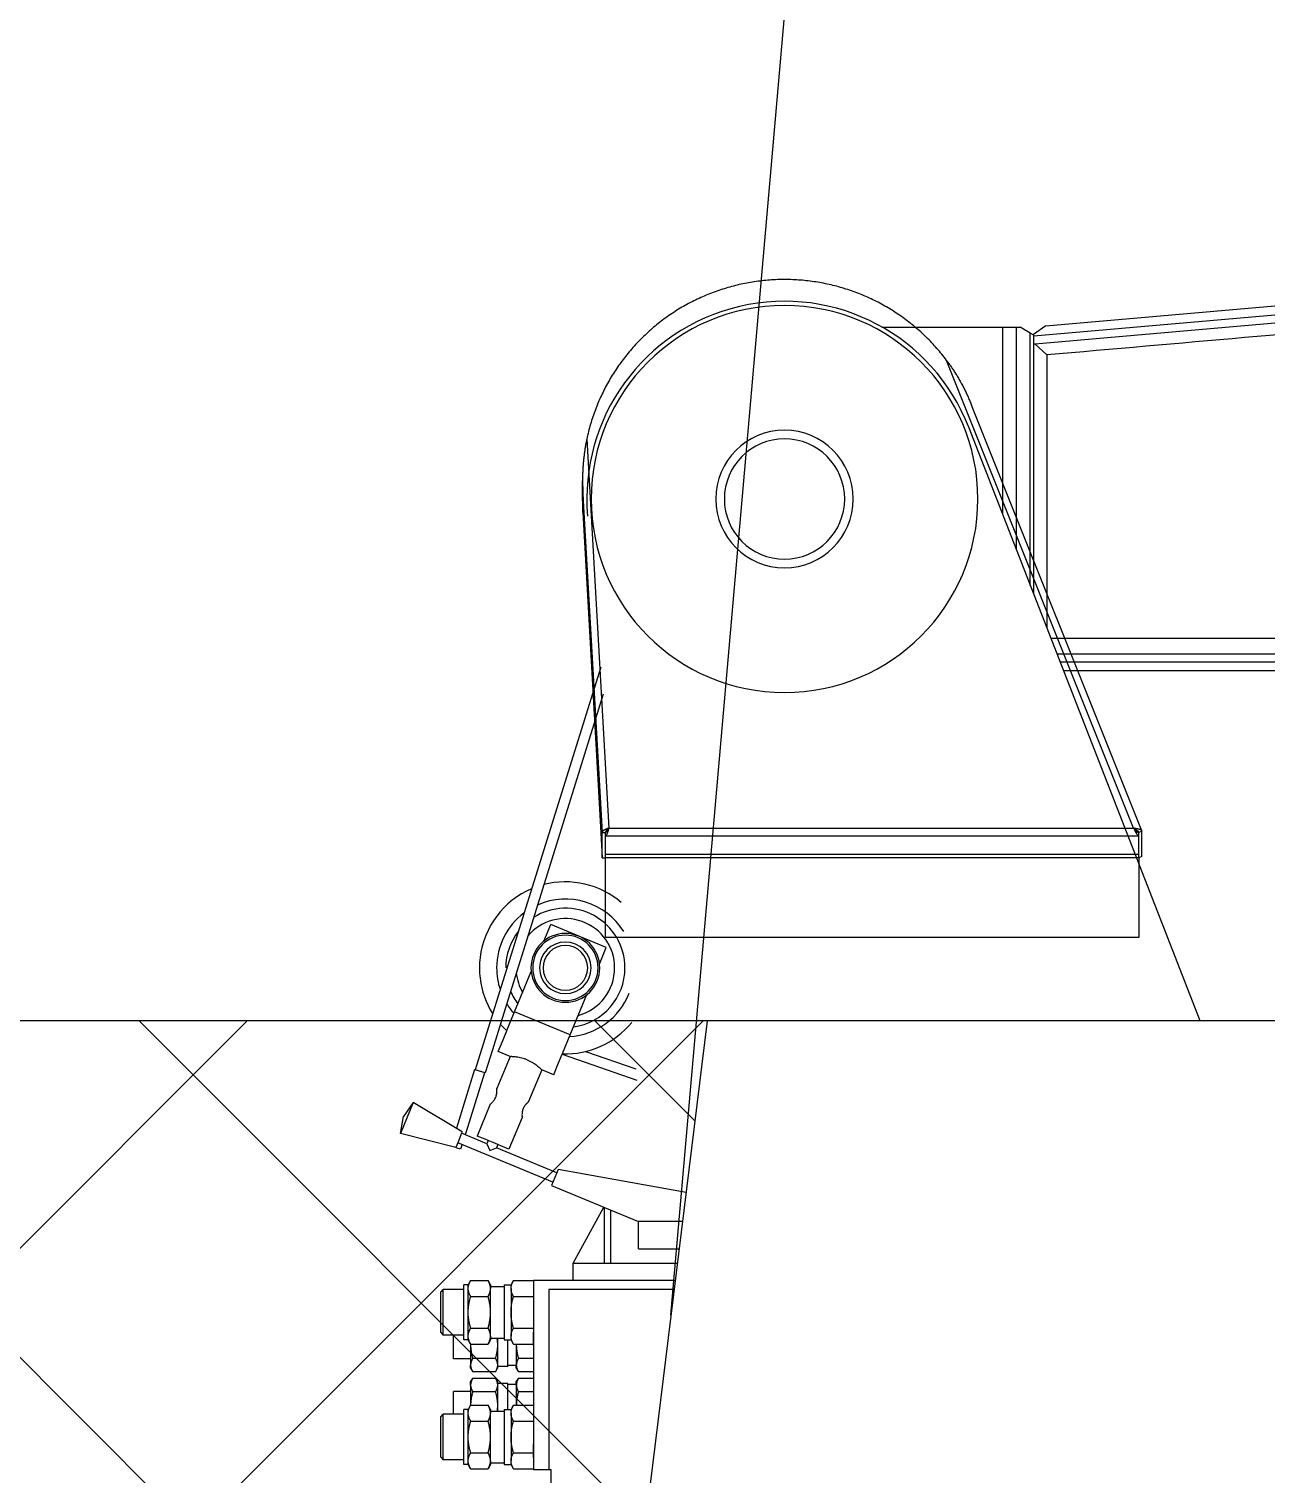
# Model space of a CAD drawing. Header units: inches. Extents: x -439515 to 171412, y -8673 to 415183.
# Drawn here: x 83970 to 84627, y 335543 to 336310 of the extents above; entities that cross this region are included whole.
import ezdxf

# ---------------------------------------------------------------- set-up
doc = ezdxf.new("R2010")
doc.units = ezdxf.units.IN
doc.header["$LTSCALE"] = 700
doc.header["$MEASUREMENT"] = 0
doc.linetypes.add('PHANTOM', pattern=[2.5, 1.25, -0.25, 0.25, -0.25, 0.25, -0.25])
for name, color, linetype in [('01', 7, 'Continuous'), ('02___PRT_ALL_AXES', 7, 'Continuous'), ('DEFAULT_3', 7, 'PHANTOM')]:
    doc.layers.add(name, color=color, linetype=linetype)

# ---------------------------------------------------------------- blocks, each defined once
blk = doc.blocks.new('DAVIT ELEVATION1234')
at = {"color": 4, "linetype": 'Continuous'}
for p, q in [((154309.76, 332820.15), (154992.56, 332879.89)), ((154993.03, 332874.52), (154302.72, 332814.13)), ((154993.43, 332869.92), (154303.41, 332809.55)), ((154214.37, 332819.49), (154284.66, 332819.49)), ((154284.66, 332710.33), (154284.66, 332819.49)), ((154284.66, 332819.49), (154292.66, 332819.49)), ((154292.66, 332819.49), (154294.66, 332819.49)), ((154292.66, 332689.8), (154292.66, 332819.49)), ((154300.66, 332816.02), (154294.66, 332819.49)), ((154309.76, 332820.15), (154302.51, 332815.08)), ((154300.66, 332669.28), (154300.66, 332816.02)), ((154302.66, 332814.87), (154300.66, 332816.02)), ((154302.66, 332664.15), (154302.66, 332814.87)), ((154303.41, 332809.55), (154302.66, 332809.49)), ((154303.41, 332809.55), (154310.28, 332803.26)), ((154310.28, 332803.26), (154310.25, 332644.68)), ((154399.4, 332415.99), (154264.81, 332761.26)), ((154316.17, 332629.49), (154989.35, 332629.49)), ((154317.97, 332624.87), (154989.35, 332624.87)), ((154050.75, 332621.73), (153977.8, 332387.5)), ((154050.75, 332621.73), (153977.8, 332387.5)), ((154989.35, 332619.49), (154320.07, 332619.49)), ((154052.13, 332605.97), (154011.39, 332475.19)), ((154052.13, 332605.97), (154011.39, 332475.19)), ((154011.39, 332475.19), (153995.1, 332422.89)), ((154011.39, 332475.19), (153995.1, 332422.89)), ((154017.7, 332462.37), (154021.68, 332471.98)), ((154054.01, 332458.59), (154021.68, 332471.98)), ((154050.03, 332448.99), (154054.01, 332458.59)), ((154000.63, 332421.17), (154010.35, 332444.63)), ((154032.96, 332407.77), (154042.68, 332431.24)), ((153995.1, 332422.89), (153987.7, 332399.12)), ((153995.1, 332422.89), (153987.7, 332399.12)), ((153996.12, 332410.29), (154000.63, 332421.17)), ((154032.96, 332407.77), (154000.63, 332421.17)), ((153992.97, 332402.69), (153996.1, 332410.24)), ((153996.1, 332410.24), (153996.12, 332410.29)), ((154028.47, 332396.92), (154032.96, 332407.77)), ((153987.7, 332399.12), (153983.52, 332385.71)), ((153987.7, 332399.12), (153983.52, 332385.71)), ((153991.06, 332398.07), (153992.97, 332402.69)), ((153997.99, 332395.2), (153991.06, 332398.07)), ((154041.8, 332398.26), (154071.15, 332388)), ((154041.8, 332398.26), (154071.15, 332388)), ((154023.4, 332384.68), (154025.31, 332389.3)), ((154025.31, 332389.3), (154028.34, 332396.61)), ((154028.34, 332396.61), (154028.46, 332396.89)), ((154028.34, 332396.61), (154071.72, 332381.44)), ((154028.34, 332396.61), (154071.72, 332381.44)), ((154028.46, 332396.89), (154028.47, 332396.92)), ((153977.38, 332387.63), (153966.76, 332353.56)), ((153977.38, 332387.63), (153966.76, 332353.56)), ((153983.1, 332385.84), (153972.21, 332350.88)), ((153983.1, 332385.84), (153972.21, 332350.88)), ((153983.52, 332385.71), (153977.8, 332387.5)), ((154023.4, 332384.68), (154016.46, 332387.55)), ((153972.21, 332350.88), (153971.92, 332349.93)), ((153972.21, 332350.88), (153971.92, 332349.93)), ((153967.26, 332342), (153966.39, 332342.27)), ((153969.25, 332341.37), (153967.26, 332342)), ((153970.14, 332344.23), (153969.25, 332341.37)), ((153970.14, 332344.23), (153969.25, 332341.37)), ((154034.66, 332274.99), (154052.61, 332307.63)), ((154072.66, 332299.49), (154098.36, 332299.49)), ((154072.66, 332283.49), (154072.66, 332299.49)), ((154072.66, 332283.49), (154096.39, 332283.49)), ((154034.66, 332264.99), (154034.66, 332274.99)), ((154034.66, 332274.99), (154095.35, 332274.99)), ((154094.12, 332264.99), (154011.66, 332264.99)), ((154011.66, 332264.99), (154011.66, 332162.07)), ((154040.66, 332265.19), (154040.87, 332265.19)), ((154040.66, 332264.99), (154040.66, 332265.19)), ((154040.87, 332264.99), (154040.87, 332265.19)), ((154040.87, 332265.19), (154041.3, 332265.19)), ((154041.3, 332264.99), (154041.3, 332265.19)), ((154041.3, 332265.19), (154042.15, 332265.19)), ((154042.15, 332264.99), (154042.15, 332265.19)), ((154042.15, 332265.19), (154043, 332265.19)), ((154043, 332264.99), (154043, 332265.19)), ((154043, 332265.19), (154046.19, 332265.19)), ((154046.19, 332265.19), (154047.26, 332265.19)), ((154046.19, 332264.99), (154046.19, 332265.19)), ((154047.26, 332264.99), (154047.26, 332265.19)), ((154047.26, 332265.19), (154048.11, 332265.19)), ((154048.11, 332265.19), (154049.17, 332265.19)), ((154048.11, 332264.99), (154048.11, 332265.19)), ((154049.17, 332264.99), (154049.17, 332265.19)), ((154049.17, 332265.19), (154050.02, 332265.19)), ((154050.02, 332264.99), (154050.02, 332265.19)), ((154050.02, 332265.19), (154050.45, 332265.19)), ((154050.45, 332264.99), (154050.45, 332265.19)), ((154050.45, 332265.19), (154050.66, 332265.19)), ((154050.66, 332264.99), (154050.66, 332265.19)), ((153957.66, 332258.21), (153959.16, 332259.71)), ((153957.66, 332258.21), (153959.16, 332259.71)), ((153957.66, 332254.49), (153957.66, 332258.21)), ((153957.66, 332238.49), (153957.66, 332254.49)), ((153959.16, 332233.27), (153959.16, 332259.71)), ((153971.16, 332260.35), (153971.16, 332262.49)), ((153973.66, 332262.49), (153971.16, 332262.49)), ((153971.16, 332259.71), (153971.16, 332260.35)), ((153971.16, 332246.49), (153971.16, 332259.71)), ((153973.66, 332260.35), (153973.66, 332262.49)), ((153973.66, 332246.49), (153973.66, 332260.35)), ((154020.65, 332259.74), (154020.65, 332154.99)), ((154093.47, 332259.74), (154020.65, 332259.74)), ((153971.16, 332233.27), (153971.16, 332246.49)), ((153973.66, 332232.63), (153973.66, 332246.49)), ((153957.66, 332234.77), (153957.66, 332238.49)), ((153957.66, 332234.77), (153959.16, 332233.27)), ((153957.66, 332234.77), (153959.16, 332233.27)), ((153971.16, 332230.49), (153971.16, 332233.27)), ((153973.66, 332230.49), (153971.16, 332230.49)), ((153973.66, 332230.49), (153973.66, 332232.63)), ((154011.56, 332229.99), (154011.56, 332234.99)), ((154011.66, 332234.99), (154011.56, 332234.99)), ((154011.66, 332229.99), (154011.56, 332229.99)), ((154011.56, 332228.95), (154011.56, 332229.99)), ((154011.66, 332228.95), (154011.56, 332228.95)), ((154011.56, 332228.11), (154011.56, 332228.95)), ((154011.66, 332228.11), (154011.56, 332228.11)), ((154011.56, 332227.49), (154011.56, 332228.11)), ((154011.66, 332227.49), (154011.56, 332227.49)), ((154011.56, 332227.28), (154011.56, 332227.49)), ((154011.66, 332227.28), (154011.56, 332227.28)), ((153957.66, 332185.71), (153959.16, 332187.21)), ((153957.66, 332185.71), (153959.16, 332187.21)), ((153959.16, 332160.77), (153959.16, 332187.21)), ((153973.66, 332189.99), (153971.16, 332189.99)), ((153971.16, 332187.85), (153971.16, 332189.99)), ((153971.16, 332187.21), (153971.16, 332187.85)), ((153971.16, 332173.99), (153971.16, 332187.21)), ((153973.66, 332187.85), (153973.66, 332189.99)), ((153973.66, 332173.99), (153973.66, 332187.85)), ((153957.66, 332183.49), (153957.66, 332185.71)), ((153957.66, 332164.49), (153957.66, 332183.49)), ((153971.16, 332160.77), (153971.16, 332173.99)), ((153973.66, 332160.13), (153973.66, 332173.99)), ((153957.66, 332162.27), (153957.66, 332164.49)), ((153957.66, 332162.27), (153959.16, 332160.77)), ((153957.66, 332162.27), (153959.16, 332160.77)), ((154011.56, 332162.07), (154011.56, 332169.99)), ((154011.66, 332169.99), (154011.56, 332169.99)), ((154011.66, 332162.07), (154011.56, 332162.07)), ((154011.66, 332162.07), (154011.66, 332154.99)), ((153971.16, 332157.99), (153971.16, 332160.77)), ((153973.66, 332157.99), (153971.16, 332157.99)), ((153973.66, 332157.99), (153973.66, 332160.13)), ((154021.66, 332154.99), (154021.66, 332112.99))]:
    blk.add_line(p, q, dxfattribs=at)
for centre, radius, start, end in [((154157.66, 332719.49), 112.5, 0, 180), ((154157.66, 332719.49), 40, 0, 180), ((154157.66, 332719.49), 35, 0, 180), ((154157.66, 332719.49), 112.5, 180, 0), ((154157.66, 332719.49), 40, 180, 0), ((154157.66, 332719.49), 35, 180, 0), ((154030.19, 332446.81), 34.67, 0, 122.29303), ((154030.19, 332446.81), 28.67, 0, 139.77159), ((154030.19, 332446.81), 34.67, 141.94235, 180), ((154030.19, 332446.81), 20, 90, 270), ((154030.19, 332446.81), 19, 90, 270), ((154030.19, 332446.81), 20, 270, 90), ((154030.19, 332446.81), 19, 270, 90), ((154030.19, 332446.81), 15, 90, 270), ((154030.19, 332446.81), 13, 90, 270), ((154030.19, 332446.81), 15, 270, 90), ((154030.19, 332446.81), 13, 270, 90), ((154030.19, 332446.81), 28.67, 185.66636, 209.84724), ((154030.19, 332446.81), 34.67, 277.84898, 0), ((154030.19, 332446.81), 28.67, 285.22967, 0), ((154030.19, 332446.81), 34.67, 203.13033, 217.15346)]:
    blk.add_arc(centre, radius, start, end, dxfattribs=at)
for points, start_tangent, end_tangent in [([(154991.81, 332862.98), (154773.55, 332843.86), (154540.38, 332823.43), (154310.28, 332803.26)], (-0.996186, -0.087256), (-0.996179, -0.087333)), ([(154312.62, 332638.59), (154541.94, 332638.63), (154777.04, 332638.66), (154997.06, 332638.68)], (1, 0.000175), (1, 0.000099)), ([(153973.66, 332260.35), (153973.67, 332260.63), (153973.68, 332260.91), (153973.71, 332261.2), (153973.75, 332261.48), (153973.8, 332261.76), (153973.87, 332262.05), (153973.94, 332262.33), (153974.02, 332262.61), (153974.12, 332262.9), (153974.22, 332263.19), (153974.34, 332263.47), (153974.47, 332263.77), (153974.61, 332264.06), (153974.76, 332264.36), (153974.92, 332264.66), (153975.09, 332264.96)], (0, 1), (0.5, 0.866025)), ([(153975.09, 332255.73), (153974.91, 332256.05), (153974.74, 332256.37), (153974.58, 332256.69), (153974.43, 332257), (153974.3, 332257.31), (153974.18, 332257.62), (153974.07, 332257.92), (153973.98, 332258.23), (153973.89, 332258.53), (153973.82, 332258.83), (153973.76, 332259.14), (153973.72, 332259.44), (153973.69, 332259.74), (153973.67, 332260.04), (153973.66, 332260.35)], (-0.5, 0.866025), (0, 1)), ([(153973.66, 332246.49), (153973.67, 332247.06), (153973.68, 332247.62), (153973.71, 332248.19), (153973.75, 332248.76), (153973.8, 332249.32), (153973.87, 332249.89), (153973.94, 332250.46), (153974.02, 332251.03), (153974.12, 332251.6), (153974.22, 332252.17), (153974.34, 332252.75), (153974.47, 332253.33), (153974.61, 332253.92), (153974.76, 332254.51), (153974.92, 332255.11), (153975.09, 332255.73)], (0, 1), (0.27735, 0.960769)), ([(153975.09, 332237.25), (153974.91, 332237.9), (153974.74, 332238.55), (153974.58, 332239.18), (153974.43, 332239.8), (153974.3, 332240.42), (153974.18, 332241.04), (153974.07, 332241.65), (153973.98, 332242.25), (153973.89, 332242.86), (153973.82, 332243.47), (153973.76, 332244.07), (153973.72, 332244.67), (153973.69, 332245.28), (153973.67, 332245.88), (153973.66, 332246.49)], (-0.27735, 0.960769), (0, 1)), ([(153973.66, 332232.63), (153973.67, 332232.92), (153973.68, 332233.2), (153973.71, 332233.48), (153973.75, 332233.77), (153973.8, 332234.05), (153973.87, 332234.33), (153973.94, 332234.62), (153974.02, 332234.9), (153974.12, 332235.19), (153974.22, 332235.47), (153974.34, 332235.76), (153974.47, 332236.05), (153974.61, 332236.35), (153974.76, 332236.64), (153974.92, 332236.94), (153975.09, 332237.25)], (0, 1), (0.5, 0.866025)), ([(153975.09, 332228.01), (153974.91, 332228.34), (153974.74, 332228.66), (153974.58, 332228.98), (153974.43, 332229.29), (153974.3, 332229.6), (153974.18, 332229.91), (153974.07, 332230.21), (153973.98, 332230.52), (153973.89, 332230.82), (153973.82, 332231.12), (153973.76, 332231.42), (153973.72, 332231.73), (153973.69, 332232.03), (153973.67, 332232.33), (153973.66, 332232.63)], (-0.5, 0.866025), (0, 1)), ([(153973.66, 332187.85), (153973.67, 332188.13), (153973.68, 332188.41), (153973.71, 332188.7), (153973.75, 332188.98), (153973.8, 332189.26), (153973.87, 332189.55), (153973.94, 332189.83), (153974.02, 332190.11), (153974.12, 332190.4), (153974.22, 332190.69), (153974.34, 332190.97), (153974.47, 332191.27), (153974.61, 332191.56), (153974.76, 332191.86), (153974.92, 332192.16), (153975.09, 332192.46)], (0, 1), (0.5, 0.866025)), ([(153975.09, 332183.23), (153974.91, 332183.55), (153974.74, 332183.87), (153974.58, 332184.19), (153974.43, 332184.5), (153974.3, 332184.81), (153974.18, 332185.12), (153974.07, 332185.42), (153973.98, 332185.73), (153973.89, 332186.03), (153973.82, 332186.33), (153973.76, 332186.64), (153973.72, 332186.94), (153973.69, 332187.24), (153973.67, 332187.54), (153973.66, 332187.85)], (-0.5, 0.866025), (0, 1)), ([(153973.66, 332173.99), (153973.67, 332174.56), (153973.68, 332175.12), (153973.71, 332175.69), (153973.75, 332176.26), (153973.8, 332176.82), (153973.87, 332177.39), (153973.94, 332177.96), (153974.02, 332178.53), (153974.12, 332179.1), (153974.22, 332179.67), (153974.34, 332180.25), (153974.47, 332180.83), (153974.61, 332181.42), (153974.76, 332182.01), (153974.92, 332182.61), (153975.09, 332183.23)], (0, 1), (0.27735, 0.960769)), ([(153975.09, 332164.75), (153974.91, 332165.4), (153974.74, 332166.05), (153974.58, 332166.68), (153974.43, 332167.3), (153974.3, 332167.92), (153974.18, 332168.54), (153974.07, 332169.15), (153973.98, 332169.75), (153973.89, 332170.36), (153973.82, 332170.97), (153973.76, 332171.57), (153973.72, 332172.17), (153973.69, 332172.78), (153973.67, 332173.38), (153973.66, 332173.99)], (-0.27735, 0.960769), (0, 1)), ([(153973.66, 332160.13), (153973.67, 332160.42), (153973.68, 332160.7), (153973.71, 332160.98), (153973.75, 332161.27), (153973.8, 332161.55), (153973.87, 332161.83), (153973.94, 332162.12), (153974.02, 332162.4), (153974.12, 332162.69), (153974.22, 332162.97), (153974.34, 332163.26), (153974.47, 332163.55), (153974.61, 332163.85), (153974.76, 332164.14), (153974.92, 332164.44), (153975.09, 332164.75)], (0, 1), (0.5, 0.866025)), ([(153975.09, 332155.51), (153974.91, 332155.84), (153974.74, 332156.16), (153974.58, 332156.48), (153974.43, 332156.79), (153974.3, 332157.1), (153974.18, 332157.41), (153974.07, 332157.71), (153973.98, 332158.02), (153973.89, 332158.32), (153973.82, 332158.62), (153973.76, 332158.92), (153973.72, 332159.23), (153973.69, 332159.53), (153973.67, 332159.83), (153973.66, 332160.13)], (-0.5, 0.866025), (0, 1))]:
    blk.add_spline(points, degree=3, dxfattribs=dict(at, start_tangent=start_tangent, end_tangent=end_tangent))
at = {"layer": '01', "color": 4, "linetype": 'ByBlock'}
blk.add_line((154011.66, 332154.99), (154021.66, 332154.99), dxfattribs=at)
at = {"layer": '02___PRT_ALL_AXES', "color": 4, "linetype": 'Continuous'}
for p, q in [((153997.99, 332395.2), (153990.34, 332376.72)), ((154016.47, 332387.55), (154008.81, 332369.07)), ((153990.34, 332376.62), (153990.35, 332376.49)), ((153941.67, 332368.49), (153934.19, 332350.44)), ((153941.67, 332368.49), (153935.97, 332360.28)), ((153970.22, 332351.5), (153941.67, 332368.49)), ((153970.22, 332351.5), (153941.67, 332368.49)), ((153986.51, 332367.49), (153978.86, 332349.01)), ((154008.64, 332368.91), (154008.73, 332369)), ((153934.19, 332350.44), (153935.97, 332360.28)), ((154004.99, 332359.83), (153997.33, 332341.35)), ((153966.39, 332342.27), (153934.19, 332350.44)), ((153966.39, 332342.27), (153934.19, 332350.44)), ((153969.83, 332350.58), (153967.55, 332345.07)), ((153970.22, 332351.5), (153969.83, 332350.58)), ((153984.56, 332344.48), (153969.83, 332350.58)), ((153984.56, 332344.48), (153969.83, 332350.58)), ((153983.48, 332347.09), (153978.86, 332349.01)), ((153985.32, 332346.33), (153983.48, 332347.09)), ((153967.54, 332345.04), (153966.39, 332342.27)), ((153967.55, 332345.07), (153967.54, 332345.04)), ((154022.97, 332322.08), (153967.54, 332345.04)), ((154022.97, 332322.08), (153967.54, 332345.04)), ((153985.32, 332346.33), (153984.56, 332344.48)), ((153984.56, 332344.48), (153986.18, 332340.56)), ((153988.09, 332345.18), (153985.32, 332346.33)), ((153986.18, 332340.56), (153990.1, 332342.19)), ((153990.87, 332344.03), (153988.09, 332345.18)), ((153990.87, 332344.03), (153990.1, 332342.19)), ((154025.27, 332327.62), (153990.1, 332342.19)), ((154025.27, 332327.62), (153990.1, 332342.19)), ((153992.71, 332343.27), (153990.87, 332344.03)), ((153997.33, 332341.35), (153992.71, 332343.27)), ((154026.03, 332329.47), (154022.2, 332320.23)), ((154100.4, 332316.12), (154026.03, 332329.47)), ((154022.2, 332320.23), (154052.61, 332307.63)), ((154052.61, 332307.63), (154052.86, 332307.53)), ((154052.86, 332274.99), (154052.86, 332307.53)), ((154052.86, 332307.53), (154072.66, 332299.33)), ((154056.66, 332274.99), (154056.66, 332305.96)), ((153975.09, 332264.96), (153973.66, 332262.49)), ((153975.09, 332264.96), (153985.23, 332264.96)), ((153986.66, 332262.49), (153985.23, 332264.96)), ((153999.99, 332264.96), (153998.56, 332262.49)), ((153999.99, 332264.96), (154011.66, 332264.96)), ((153971.16, 332259.71), (153959.16, 332259.71)), ((153971.16, 332259.71), (153959.16, 332259.71)), ((153975.09, 332255.73), (153985.23, 332255.73)), ((153986.66, 332262.49), (153986.66, 332261.49)), ((153986.66, 332261.49), (153986.66, 332260.35)), ((153986.66, 332261.49), (153986.66, 332261.49)), ((153986.66, 332261.49), (153994.56, 332261.49)), ((153986.66, 332261.49), (153994.56, 332261.49)), ((153986.66, 332246.49), (153986.66, 332260.35)), ((153994.56, 332262.49), (153998.56, 332262.49)), ((153994.56, 332262.49), (153994.56, 332261.49)), ((153994.56, 332261.49), (153994.56, 332246.49)), ((153998.56, 332260.35), (153998.56, 332262.49)), ((153998.56, 332260.35), (153998.56, 332246.49)), ((153999.99, 332255.73), (154011.66, 332255.73)), ((153986.66, 332232.63), (153986.66, 332246.49)), ((153994.56, 332246.49), (153994.56, 332231.49)), ((153998.56, 332246.49), (153998.56, 332232.63)), ((153971.16, 332233.27), (153959.16, 332233.27)), ((153971.16, 332233.27), (153959.16, 332233.27)), ((153965.06, 332227.49), (153965.06, 332233.27)), ((153975.09, 332228.01), (153973.66, 332230.49)), ((153975.09, 332237.25), (153985.23, 332237.25)), ((153986.66, 332230.49), (153985.23, 332228.01)), ((153986.66, 332232.63), (153986.66, 332231.49)), ((153986.66, 332231.49), (153986.66, 332230.49)), ((153986.66, 332231.49), (153986.66, 332231.49)), ((153986.66, 332231.49), (153994.56, 332231.49)), ((153986.66, 332231.49), (153994.56, 332231.49)), ((153990.66, 332231.49), (153990.66, 332227.49)), ((153994.56, 332231.49), (153994.56, 332230.49)), ((153994.56, 332230.49), (153998.56, 332230.49)), ((153996.66, 332227.49), (153996.66, 332230.49)), ((153998.56, 332230.49), (153998.56, 332232.63)), ((153999.99, 332228.01), (153998.56, 332230.49)), ((153999.99, 332237.25), (154011.66, 332237.25)), ((153965.06, 332221.49), (153965.06, 332227.49)), ((153965.06, 332219.49), (153965.06, 332221.49)), ((153975.06, 332228.06), (153975.06, 332227.49)), ((153975.06, 332227.49), (153975.06, 332219.49)), ((153975.09, 332228.01), (153985.23, 332228.01)), ((153990.66, 332227.49), (153990.66, 332215.8)), ((153996.66, 332215.49), (153996.66, 332227.49)), ((153999.99, 332228.01), (154011.56, 332228.01)), ((154001.66, 332228.01), (154001.66, 332227.49)), ((154001.66, 332227.49), (154001.66, 332215.8)), ((153975.06, 332219.49), (153965.06, 332219.49)), ((153975.06, 332219.49), (153975.06, 332215.8)), ((153975.06, 332213.99), (153975.06, 332215.8)), ((153975.06, 332213.99), (153976.27, 332211.9)), ((153989.45, 332219.69), (153976.27, 332219.69)), ((153989.45, 332211.9), (153990.66, 332213.99)), ((153990.66, 332215.8), (153990.66, 332214.99)), ((153990.66, 332214.99), (153990.66, 332213.99)), ((153990.66, 332214.99), (153990.66, 332214.99)), ((153996.66, 332214.99), (153990.66, 332214.99)), ((154001.66, 332215.49), (153996.66, 332215.49)), ((154001.66, 332215.49), (153996.66, 332215.49)), ((153996.66, 332214.99), (153996.66, 332215.49)), ((154001.66, 332215.49), (154001.66, 332215.8)), ((154001.66, 332213.99), (154001.66, 332215.49)), ((154001.66, 332213.99), (154002.87, 332211.9)), ((154011.66, 332219.69), (154002.87, 332219.69)), ((153975.06, 332205.99), (153976.27, 332208.08)), ((153975.06, 332204.18), (153975.06, 332205.99)), ((153975.06, 332204.18), (153975.06, 332200.49)), ((153989.45, 332211.9), (153976.27, 332211.9)), ((153989.45, 332208.08), (153976.27, 332208.08)), ((153989.45, 332208.08), (153990.66, 332205.99)), ((153990.66, 332205.99), (153990.66, 332204.99)), ((153996.66, 332204.99), (153990.66, 332204.99)), ((153990.66, 332204.99), (153990.66, 332204.18)), ((153990.66, 332204.99), (153990.66, 332204.99)), ((153990.66, 332204.18), (153990.66, 332192.49)), ((153996.66, 332204.49), (153996.66, 332204.99)), ((153996.66, 332192.49), (153996.66, 332204.49)), ((154001.66, 332204.49), (153996.66, 332204.49)), ((154001.66, 332204.49), (153996.66, 332204.49)), ((154001.66, 332205.99), (154002.87, 332208.08)), ((154001.66, 332204.49), (154001.66, 332205.99)), ((154001.66, 332204.18), (154001.66, 332204.49)), ((154001.66, 332204.18), (154001.66, 332192.49)), ((154011.66, 332211.9), (154002.87, 332211.9)), ((154011.66, 332208.08), (154002.87, 332208.08)), ((153965.06, 332198.49), (153965.06, 332200.49)), ((153975.06, 332200.49), (153965.06, 332200.49)), ((153965.06, 332192.49), (153965.06, 332198.49)), ((153975.06, 332200.49), (153975.06, 332192.49)), ((153989.45, 332200.28), (153976.27, 332200.28)), ((154011.66, 332200.28), (154002.87, 332200.28)), ((153971.16, 332187.21), (153959.16, 332187.21)), ((153971.16, 332187.21), (153959.16, 332187.21)), ((153965.06, 332187.21), (153965.06, 332192.49)), ((153975.09, 332192.46), (153973.66, 332189.99)), ((153975.06, 332192.49), (153975.06, 332192.41)), ((153975.09, 332192.46), (153985.23, 332192.46)), ((153986.66, 332189.99), (153985.23, 332192.46)), ((153986.66, 332189.99), (153986.66, 332188.99)), ((153986.66, 332188.99), (153986.66, 332187.85)), ((153986.66, 332188.99), (153986.66, 332188.99)), ((153986.66, 332188.99), (153994.56, 332188.99)), ((153986.66, 332188.99), (153994.56, 332188.99)), ((153986.66, 332173.99), (153986.66, 332187.85)), ((153990.66, 332192.49), (153990.66, 332188.99)), ((153994.56, 332189.99), (153998.56, 332189.99)), ((153994.56, 332189.99), (153994.56, 332188.99)), ((153994.56, 332188.99), (153994.56, 332173.99)), ((153996.66, 332189.99), (153996.66, 332192.49)), ((153999.99, 332192.46), (153998.56, 332189.99)), ((153998.56, 332187.85), (153998.56, 332189.99)), ((153998.56, 332187.85), (153998.56, 332173.99)), ((153999.99, 332192.46), (154011.66, 332192.46)), ((154001.66, 332192.49), (154001.66, 332192.46)), ((154001.66, 332192.49), (154001.66, 332192.46)), ((153975.09, 332183.23), (153985.23, 332183.23)), ((153999.99, 332183.23), (154011.66, 332183.23)), ((153986.66, 332160.13), (153986.66, 332173.99)), ((153994.56, 332173.99), (153994.56, 332158.99)), ((153998.56, 332173.99), (153998.56, 332160.13)), ((153975.09, 332164.75), (153985.23, 332164.75)), ((153999.99, 332164.75), (154011.56, 332164.75)), ((153971.16, 332160.77), (153959.16, 332160.77)), ((153971.16, 332160.77), (153959.16, 332160.77)), ((153975.09, 332155.51), (153973.66, 332157.99)), ((153975.09, 332155.51), (153985.23, 332155.51)), ((153986.66, 332157.99), (153985.23, 332155.51)), ((153986.66, 332160.13), (153986.66, 332158.99)), ((153986.66, 332158.99), (153994.56, 332158.99)), ((153986.66, 332158.99), (153986.66, 332157.99)), ((153986.66, 332158.99), (153986.66, 332158.99)), ((153986.66, 332158.99), (153994.56, 332158.99)), ((153994.56, 332158.99), (153994.56, 332157.99)), ((153994.56, 332157.99), (153998.56, 332157.99)), ((153998.56, 332157.99), (153998.56, 332160.13)), ((153999.99, 332155.51), (153998.56, 332157.99)), ((153999.99, 332155.51), (154011.66, 332155.51))]:
    blk.add_line(p, q, dxfattribs=at)
for centre, radius, start, end in [((154157.66, 332719.49), 115, 21.29658, 184.98638), ((154030.19, 332446.81), 50, 113.09286, 173.00627), ((154030.19, 332446.81), 50, 49.39547, 104.59361), ((154030.19, 332446.81), 40, 31.79686, 114.03544), ((154030.19, 332446.81), 40, 126.8606, 180), ((154030.19, 332446.81), 50, 173.00627, 180), ((154030.19, 332446.81), 50, 180, 186.99373), ((154030.19, 332446.81), 50, 186.99373, 212.28342), ((154030.19, 332446.81), 40, 180, 198.58801), ((154030.19, 332446.81), 40, 273.48809, 338.30715), ((154030.19, 332446.81), 40, 211.39249, 221.51191), ((154030.19, 332446.81), 50, 220.81452, 226.98908), ((154030.19, 332446.81), 50, 268.01092, 320.53367), ((153981.53, 332374.95), 8.8, 337.52992, 343.98728), ((153981.19, 332375.05), 9.15, 343.97064, 346.804), ((153980.8, 332375.15), 9.56, 346.8076, 349.83265), ((153979.81, 332375.32), 10.56, 349.85721, 352.93612), ((153978.74, 332375.46), 11.64, 352.91042, 354.46468), ((153978.87, 332375.45), 11.5, 354.44457, 358.34876), ((153954.25, 332374.42), 36.16, 2.97395, 3.29111), ((153978.71, 332375.69), 11.67, 0.45336, 1.48653), ((153977.42, 332375.49), 12.96, 358.32703, 358.70233), ((153981.53, 332374.96), 8.8, 331.02203, 337.47016), ((154013.79, 332361.6), 8.8, 157.53019, 163.98715), ((154013.79, 332361.59), 8.8, 151.02209, 157.46997), ((154014.08, 332361.43), 9.13, 148.5213, 151.04073), ((154014.42, 332361.22), 9.53, 145.17517, 148.51323), ((154015.16, 332360.71), 10.43, 142.55512, 145.16356), ((154016.04, 332360.04), 11.53, 140.53736, 142.56566), ((154015.99, 332360.08), 11.47, 137.9497, 140.56586), ((154016.21, 332359.88), 11.77, 136.67373, 137.94101), ((154017.83, 332358.55), 13.86, 134.01164, 134.51128), ((154032.41, 332342.25), 35.73, 131.71978, 132.03433), ((153998.48, 332227.49), 23.42, 178.6217, 179.99924), ((154025.08, 332227.49), 23.42, 178.71523, 179.99938), ((153998.43, 332192.49), 23.38, 180.00001, 180.18075)]:
    blk.add_arc(centre, radius, start, end, dxfattribs=at)
for points, start_tangent, end_tangent in [([(154008.03, 332393.3), (154006.42, 332393.9), (154004.81, 332394.37), (154003.27, 332394.71), (154001.85, 332394.93), (154000.58, 332395.07), (153999.48, 332395.15), (153998.66, 332395.19), (153998.16, 332395.2)], (-0.92388, 0.382683), (0.01449, 0.999895)), ([(154008.03, 332393.3), (154009.59, 332392.59), (154011.05, 332391.78), (154012.38, 332390.93), (154013.54, 332390.09), (154014.54, 332389.3), (154015.37, 332388.58), (154015.98, 332388.02), (154016.34, 332387.67)], (0.92388, -0.382683), (0.696755, 0.717309)), ([(153990.37, 332375.99), (153990.36, 332376.3), (153990.34, 332376.62), (153990.36, 332376.29)], (-0.026778, 0.999641), (0.051297, -0.998683)), ([(153990.37, 332375.2), (153990.38, 332375.78)], (0.02271, 0.999742), (-0.009234, 0.999957)), ([(153989.23, 332370.7), (153988.73, 332369.89), (153988.19, 332369.19), (153987.67, 332368.6), (153987.21, 332368.13), (153986.83, 332367.77), (153986.59, 332367.55)], (-0.484091, -0.875017), (-0.657292, 0.753636)), ([(154005.34, 332364.03), (154005.12, 332363.09), (154005, 332362.22), (154004.95, 332361.44), (154004.95, 332360.78), (154004.96, 332360.27), (154004.98, 332359.94)], (-0.276278, -0.961078), (-0.997684, -0.068019)), ([(154007.65, 332367.96), (154008.11, 332368.43), (154008.49, 332368.78), (154008.73, 332369), (154008.49, 332368.78), (154008.11, 332368.43)], (0.686067, 0.727539), (-0.71348, -0.700676)), ([(154008.49, 332368.78), (154008.73, 332369), (154008.49, 332368.78), (154008.2, 332368.51)], (0.742353, 0.670008), (-0.719517, -0.694474)), ([(153986.66, 332260.35), (153986.65, 332260.63), (153986.64, 332260.91), (153986.61, 332261.2), (153986.57, 332261.48), (153986.52, 332261.76), (153986.45, 332262.05), (153986.38, 332262.33), (153986.3, 332262.61), (153986.2, 332262.9), (153986.09, 332263.19), (153985.98, 332263.47), (153985.85, 332263.77), (153985.71, 332264.06), (153985.56, 332264.36), (153985.4, 332264.66), (153985.23, 332264.96)], (0, 1), (-0.5, 0.866025)), ([(153998.56, 332260.35), (153998.57, 332260.65), (153998.59, 332260.95), (153998.62, 332261.25), (153998.66, 332261.55), (153998.72, 332261.86), (153998.79, 332262.16), (153998.88, 332262.46), (153998.97, 332262.77), (153999.08, 332263.07), (153999.2, 332263.38), (153999.33, 332263.69), (153999.48, 332264), (153999.64, 332264.32), (153999.81, 332264.64), (153999.99, 332264.96)], (0, 1), (0.5, 0.866025)), ([(153985.23, 332255.73), (153985.41, 332256.05), (153985.58, 332256.37), (153985.74, 332256.69), (153985.89, 332257), (153986.02, 332257.31), (153986.14, 332257.62), (153986.25, 332257.92), (153986.34, 332258.23), (153986.43, 332258.53), (153986.5, 332258.83), (153986.55, 332259.14), (153986.6, 332259.44), (153986.63, 332259.74), (153986.65, 332260.04), (153986.66, 332260.35)], (0.5, 0.866025), (0, 1)), ([(153986.66, 332246.49), (153986.65, 332247.06), (153986.64, 332247.62), (153986.61, 332248.19), (153986.57, 332248.76), (153986.52, 332249.32), (153986.45, 332249.89), (153986.38, 332250.46), (153986.3, 332251.03), (153986.2, 332251.6), (153986.09, 332252.17), (153985.98, 332252.75), (153985.85, 332253.33), (153985.71, 332253.92), (153985.56, 332254.51), (153985.4, 332255.11), (153985.23, 332255.73)], (0, 1), (-0.27735, 0.960769)), ([(153999.99, 332255.73), (153999.79, 332256.08), (153999.61, 332256.42), (153999.45, 332256.76), (153999.29, 332257.09), (153999.16, 332257.42), (153999.03, 332257.75), (153998.92, 332258.08), (153998.83, 332258.4), (153998.75, 332258.73), (153998.68, 332259.05), (153998.63, 332259.37), (153998.59, 332259.7), (153998.57, 332260.02), (153998.56, 332260.35)], (-0.5, 0.866025), (0, 1)), ([(153998.56, 332246.49), (153998.57, 332247.09), (153998.59, 332247.7), (153998.62, 332248.3), (153998.66, 332248.91), (153998.72, 332249.51), (153998.79, 332250.12), (153998.88, 332250.72), (153998.97, 332251.33), (153999.08, 332251.94), (153999.2, 332252.56), (153999.33, 332253.17), (153999.48, 332253.8), (153999.64, 332254.43), (153999.81, 332255.07), (153999.99, 332255.73)], (0, 1), (0.27735, 0.960769)), ([(153985.23, 332237.25), (153985.41, 332237.9), (153985.58, 332238.55), (153985.74, 332239.18), (153985.89, 332239.8), (153986.02, 332240.42), (153986.14, 332241.04), (153986.25, 332241.65), (153986.34, 332242.25), (153986.43, 332242.86), (153986.5, 332243.47), (153986.55, 332244.07), (153986.6, 332244.67), (153986.63, 332245.28), (153986.65, 332245.88), (153986.66, 332246.49)], (0.27735, 0.960769), (0, 1)), ([(153999.99, 332237.25), (153999.79, 332237.95), (153999.61, 332238.64), (153999.45, 332239.31), (153999.29, 332239.98), (153999.16, 332240.64), (153999.03, 332241.3), (153998.92, 332241.95), (153998.83, 332242.6), (153998.75, 332243.25), (153998.68, 332243.9), (153998.63, 332244.55), (153998.59, 332245.19), (153998.57, 332245.84), (153998.56, 332246.49)], (-0.27735, 0.960769), (0, 1)), ([(153986.66, 332232.63), (153986.65, 332232.92), (153986.64, 332233.2), (153986.61, 332233.48), (153986.57, 332233.77), (153986.52, 332234.05), (153986.45, 332234.33), (153986.38, 332234.62), (153986.3, 332234.9), (153986.2, 332235.19), (153986.09, 332235.47), (153985.98, 332235.76), (153985.85, 332236.05), (153985.71, 332236.35), (153985.56, 332236.64), (153985.4, 332236.94), (153985.23, 332237.25)], (0, 1), (-0.5, 0.866025)), ([(153985.23, 332228.01), (153985.41, 332228.34), (153985.58, 332228.66), (153985.74, 332228.98), (153985.89, 332229.29), (153986.02, 332229.6), (153986.14, 332229.91), (153986.25, 332230.21), (153986.34, 332230.52), (153986.43, 332230.82), (153986.5, 332231.12), (153986.55, 332231.42), (153986.6, 332231.73), (153986.63, 332232.03), (153986.65, 332232.33), (153986.66, 332232.63)], (0.5, 0.866025), (0, 1)), ([(153990.32, 332231.49), (153990.35, 332231.32), (153990.43, 332230.77), (153990.5, 332230.22), (153990.56, 332229.68), (153990.6, 332229.13), (153990.63, 332228.58), (153990.65, 332228.04), (153990.66, 332227.49)], (0.161863, -0.986813), (0, -1)), ([(153998.56, 332232.63), (153998.57, 332232.93), (153998.59, 332233.24), (153998.62, 332233.54), (153998.66, 332233.84), (153998.72, 332234.14), (153998.79, 332234.45), (153998.88, 332234.75), (153998.97, 332235.05), (153999.08, 332235.36), (153999.2, 332235.67), (153999.33, 332235.97), (153999.48, 332236.29), (153999.64, 332236.6), (153999.81, 332236.92), (153999.99, 332237.25)], (0, 1), (0.5, 0.866025)), ([(153999.99, 332228.01), (153999.79, 332228.36), (153999.61, 332228.71), (153999.45, 332229.04), (153999.29, 332229.38), (153999.16, 332229.71), (153999.03, 332230.04), (153998.92, 332230.36), (153998.83, 332230.69), (153998.75, 332231.01), (153998.68, 332231.34), (153998.63, 332231.66), (153998.59, 332231.98), (153998.57, 332232.31), (153998.56, 332232.63)], (-0.5, 0.866025), (0, 1)), ([(153975.06, 332227.49), (153975.07, 332226.98), (153975.08, 332226.47), (153975.11, 332225.96), (153975.15, 332225.45), (153975.2, 332224.94), (153975.26, 332224.43), (153975.33, 332223.92), (153975.41, 332223.4), (153975.5, 332222.89), (153975.6, 332222.37), (153975.71, 332221.85), (153975.83, 332221.32), (153975.97, 332220.79), (153976.11, 332220.25), (153976.27, 332219.69)], (0, -1), (0.27735, -0.960769)), ([(153990.66, 332227.49), (153990.65, 332226.98), (153990.64, 332226.47), (153990.61, 332225.96), (153990.57, 332225.45), (153990.52, 332224.94), (153990.46, 332224.43), (153990.39, 332223.92), (153990.31, 332223.4), (153990.22, 332222.89), (153990.12, 332222.37), (153990.01, 332221.85), (153989.88, 332221.32), (153989.75, 332220.79), (153989.61, 332220.25), (153989.45, 332219.69)], (0, -1), (-0.27735, -0.960769)), ([(154001.66, 332227.49), (154001.66, 332227.01), (154001.68, 332226.53), (154001.7, 332226.05), (154001.74, 332225.58), (154001.78, 332225.1), (154001.83, 332224.62), (154001.9, 332224.14), (154001.97, 332223.66), (154002.05, 332223.18), (154002.14, 332222.69), (154002.23, 332222.21), (154002.34, 332221.72), (154002.46, 332221.22), (154002.58, 332220.72), (154002.72, 332220.21), (154002.87, 332219.69)], (0, -1), (0.27735, -0.960769)), ([(153976.27, 332219.69), (153976.1, 332219.4), (153975.95, 332219.11), (153975.81, 332218.82), (153975.68, 332218.54), (153975.56, 332218.26), (153975.46, 332217.99), (153975.37, 332217.71), (153975.29, 332217.44), (153975.22, 332217.16), (153975.16, 332216.89), (153975.12, 332216.62), (153975.09, 332216.34), (153975.07, 332216.07), (153975.06, 332215.8)], (-0.5, -0.866025), (0, -1)), ([(153975.06, 332215.8), (153975.07, 332215.54), (153975.08, 332215.29), (153975.11, 332215.03), (153975.15, 332214.78), (153975.2, 332214.52), (153975.26, 332214.27), (153975.33, 332214.01), (153975.41, 332213.75), (153975.5, 332213.5), (153975.6, 332213.24), (153975.71, 332212.98), (153975.83, 332212.71), (153975.97, 332212.45), (153976.11, 332212.18), (153976.27, 332211.9)], (0, -1), (0.5, -0.866025)), ([(153989.45, 332219.69), (153989.62, 332219.4), (153989.77, 332219.11), (153989.91, 332218.82), (153990.04, 332218.54), (153990.16, 332218.26), (153990.26, 332217.99), (153990.35, 332217.71), (153990.43, 332217.44), (153990.5, 332217.16), (153990.56, 332216.89), (153990.6, 332216.62), (153990.63, 332216.34), (153990.65, 332216.07), (153990.66, 332215.8)], (0.5, -0.866025), (0, -1)), ([(153990.66, 332215.8), (153990.65, 332215.54), (153990.64, 332215.29), (153990.61, 332215.03), (153990.57, 332214.78), (153990.52, 332214.52), (153990.46, 332214.27), (153990.39, 332214.01), (153990.31, 332213.75), (153990.22, 332213.5), (153990.12, 332213.24), (153990.01, 332212.98), (153989.88, 332212.71), (153989.75, 332212.45), (153989.61, 332212.18), (153989.45, 332211.9)], (0, -1), (-0.5, -0.866025)), ([(154002.87, 332219.69), (154002.71, 332219.42), (154002.57, 332219.15), (154002.43, 332218.88), (154002.31, 332218.62), (154002.2, 332218.36), (154002.1, 332218.1), (154002.01, 332217.84), (154001.93, 332217.58), (154001.86, 332217.33), (154001.8, 332217.07), (154001.75, 332216.82), (154001.71, 332216.56), (154001.68, 332216.31), (154001.67, 332216.05), (154001.66, 332215.8)], (-0.5, -0.866025), (0, -1)), ([(154001.66, 332215.8), (154001.66, 332215.56), (154001.68, 332215.32), (154001.7, 332215.08), (154001.74, 332214.84), (154001.78, 332214.6), (154001.83, 332214.36), (154001.9, 332214.12), (154001.97, 332213.88), (154002.05, 332213.64), (154002.14, 332213.4), (154002.23, 332213.16), (154002.34, 332212.91), (154002.46, 332212.66), (154002.58, 332212.41), (154002.72, 332212.16), (154002.87, 332211.9)], (0, -1), (0.5, -0.866025)), ([(153976.27, 332208.08), (153976.1, 332207.78), (153975.95, 332207.49), (153975.81, 332207.21), (153975.68, 332206.93), (153975.56, 332206.65), (153975.46, 332206.37), (153975.37, 332206.09), (153975.29, 332205.82), (153975.22, 332205.55), (153975.16, 332205.27), (153975.12, 332205), (153975.09, 332204.73), (153975.07, 332204.45), (153975.06, 332204.18)], (-0.5, -0.866025), (0, -1)), ([(153975.06, 332204.18), (153975.07, 332203.92), (153975.08, 332203.67), (153975.11, 332203.41), (153975.15, 332203.16), (153975.2, 332202.9), (153975.26, 332202.65), (153975.33, 332202.39), (153975.41, 332202.14), (153975.5, 332201.88), (153975.6, 332201.62), (153975.71, 332201.36), (153975.83, 332201.1), (153975.97, 332200.83), (153976.11, 332200.56), (153976.27, 332200.28)], (0, -1), (0.5, -0.866025)), ([(153989.45, 332208.08), (153989.62, 332207.78), (153989.77, 332207.49), (153989.91, 332207.21), (153990.04, 332206.93), (153990.16, 332206.65), (153990.26, 332206.37), (153990.35, 332206.09), (153990.43, 332205.82), (153990.5, 332205.55), (153990.56, 332205.27), (153990.6, 332205), (153990.63, 332204.73), (153990.65, 332204.45), (153990.66, 332204.18)], (0.5, -0.866025), (0, -1)), ([(153990.66, 332204.18), (153990.65, 332203.92), (153990.64, 332203.67), (153990.61, 332203.41), (153990.57, 332203.16), (153990.52, 332202.9), (153990.46, 332202.65), (153990.39, 332202.39), (153990.31, 332202.14), (153990.22, 332201.88), (153990.12, 332201.62), (153990.01, 332201.36), (153989.88, 332201.1), (153989.75, 332200.83), (153989.61, 332200.56), (153989.45, 332200.28)], (0, -1), (-0.5, -0.866025)), ([(154002.87, 332208.08), (154002.71, 332207.8), (154002.57, 332207.53), (154002.43, 332207.26), (154002.31, 332207), (154002.2, 332206.74), (154002.1, 332206.48), (154002.01, 332206.22), (154001.93, 332205.97), (154001.86, 332205.71), (154001.8, 332205.46), (154001.75, 332205.2), (154001.71, 332204.95), (154001.68, 332204.69), (154001.67, 332204.44), (154001.66, 332204.18)], (-0.5, -0.866025), (0, -1)), ([(154001.66, 332204.18), (154001.66, 332203.94), (154001.68, 332203.7), (154001.7, 332203.46), (154001.74, 332203.22), (154001.78, 332202.98), (154001.83, 332202.75), (154001.9, 332202.51), (154001.97, 332202.27), (154002.05, 332202.02), (154002.14, 332201.78), (154002.23, 332201.54), (154002.34, 332201.29), (154002.46, 332201.05), (154002.58, 332200.8), (154002.72, 332200.54), (154002.87, 332200.28)], (0, -1), (0.5, -0.866025)), ([(153976.27, 332200.28), (153976.1, 332199.69), (153975.95, 332199.11), (153975.81, 332198.54), (153975.68, 332197.98), (153975.56, 332197.42), (153975.46, 332196.87), (153975.37, 332196.32), (153975.29, 332195.77), (153975.22, 332195.22), (153975.16, 332194.68), (153975.12, 332194.13), (153975.09, 332193.58), (153975.07, 332193.04), (153975.06, 332192.49)], (-0.27735, -0.960769), (0, -1)), ([(153989.45, 332200.28), (153989.62, 332199.69), (153989.77, 332199.11), (153989.91, 332198.54), (153990.04, 332197.98), (153990.16, 332197.42), (153990.26, 332196.87), (153990.35, 332196.32), (153990.43, 332195.77), (153990.5, 332195.22), (153990.56, 332194.68), (153990.6, 332194.13), (153990.63, 332193.58), (153990.65, 332193.04), (153990.66, 332192.49)], (0.27735, -0.960769), (0, -1)), ([(154002.87, 332200.28), (154002.71, 332199.73), (154002.57, 332199.19), (154002.43, 332198.66), (154002.31, 332198.13), (154002.2, 332197.61), (154002.1, 332197.09), (154002.01, 332196.57), (154001.93, 332196.06), (154001.86, 332195.55), (154001.8, 332195.04), (154001.75, 332194.53), (154001.71, 332194.02), (154001.68, 332193.51), (154001.67, 332193), (154001.66, 332192.49)], (-0.27735, -0.960769), (0, -1)), ([(153986.66, 332187.85), (153986.65, 332188.13), (153986.64, 332188.41), (153986.61, 332188.7), (153986.57, 332188.98), (153986.52, 332189.26), (153986.45, 332189.55), (153986.38, 332189.83), (153986.3, 332190.11), (153986.2, 332190.4), (153986.09, 332190.69), (153985.98, 332190.97), (153985.85, 332191.27), (153985.71, 332191.56), (153985.56, 332191.86), (153985.4, 332192.16), (153985.23, 332192.46)], (0, 1), (-0.5, 0.866025)), ([(153985.23, 332183.23), (153985.41, 332183.55), (153985.58, 332183.87), (153985.74, 332184.19), (153985.89, 332184.5), (153986.02, 332184.81), (153986.14, 332185.12), (153986.25, 332185.42), (153986.34, 332185.73), (153986.43, 332186.03), (153986.5, 332186.33), (153986.55, 332186.64), (153986.6, 332186.94), (153986.63, 332187.24), (153986.65, 332187.54), (153986.66, 332187.85)], (0.5, 0.866025), (0, 1)), ([(153990.66, 332192.49), (153990.65, 332191.98), (153990.64, 332191.47), (153990.61, 332190.96), (153990.57, 332190.45), (153990.52, 332189.94), (153990.46, 332189.43), (153990.4, 332188.99)], (0, -1), (-0.143398, -0.989665)), ([(153998.56, 332187.85), (153998.57, 332188.15), (153998.59, 332188.45), (153998.62, 332188.75), (153998.66, 332189.05), (153998.72, 332189.36), (153998.79, 332189.66), (153998.88, 332189.96), (153998.97, 332190.27), (153999.08, 332190.57), (153999.2, 332190.88), (153999.33, 332191.19), (153999.48, 332191.5), (153999.64, 332191.82), (153999.81, 332192.14), (153999.99, 332192.46)], (0, 1), (0.5, 0.866025)), ([(153999.99, 332183.23), (153999.79, 332183.58), (153999.61, 332183.92), (153999.45, 332184.26), (153999.29, 332184.59), (153999.16, 332184.92), (153999.03, 332185.25), (153998.92, 332185.58), (153998.83, 332185.9), (153998.75, 332186.23), (153998.68, 332186.55), (153998.63, 332186.87), (153998.59, 332187.2), (153998.57, 332187.52), (153998.56, 332187.85)], (-0.5, 0.866025), (0, 1)), ([(153986.66, 332173.99), (153986.65, 332174.56), (153986.64, 332175.12), (153986.61, 332175.69), (153986.57, 332176.26), (153986.52, 332176.82), (153986.45, 332177.39), (153986.38, 332177.96), (153986.3, 332178.53), (153986.2, 332179.1), (153986.09, 332179.67), (153985.98, 332180.25), (153985.85, 332180.83), (153985.71, 332181.42), (153985.56, 332182.01), (153985.4, 332182.61), (153985.23, 332183.23)], (0, 1), (-0.27735, 0.960769)), ([(153998.56, 332173.99), (153998.57, 332174.59), (153998.59, 332175.2), (153998.62, 332175.8), (153998.66, 332176.41), (153998.72, 332177.01), (153998.79, 332177.62), (153998.88, 332178.22), (153998.97, 332178.83), (153999.08, 332179.44), (153999.2, 332180.06), (153999.33, 332180.67), (153999.48, 332181.3), (153999.64, 332181.93), (153999.81, 332182.57), (153999.99, 332183.23)], (0, 1), (0.27735, 0.960769)), ([(153985.23, 332164.75), (153985.41, 332165.4), (153985.58, 332166.05), (153985.74, 332166.68), (153985.89, 332167.3), (153986.02, 332167.92), (153986.14, 332168.54), (153986.25, 332169.15), (153986.34, 332169.75), (153986.43, 332170.36), (153986.5, 332170.97), (153986.55, 332171.57), (153986.6, 332172.17), (153986.63, 332172.78), (153986.65, 332173.38), (153986.66, 332173.99)], (0.27735, 0.960769), (0, 1)), ([(153999.99, 332164.75), (153999.79, 332165.45), (153999.61, 332166.14), (153999.45, 332166.81), (153999.29, 332167.48), (153999.16, 332168.14), (153999.03, 332168.8), (153998.92, 332169.45), (153998.83, 332170.1), (153998.75, 332170.75), (153998.68, 332171.4), (153998.63, 332172.05), (153998.59, 332172.69), (153998.57, 332173.34), (153998.56, 332173.99)], (-0.27735, 0.960769), (0, 1)), ([(153986.66, 332160.13), (153986.65, 332160.42), (153986.64, 332160.7), (153986.61, 332160.98), (153986.57, 332161.27), (153986.52, 332161.55), (153986.45, 332161.83), (153986.38, 332162.12), (153986.3, 332162.4), (153986.2, 332162.69), (153986.09, 332162.97), (153985.98, 332163.26), (153985.85, 332163.55), (153985.71, 332163.85), (153985.56, 332164.14), (153985.4, 332164.44), (153985.23, 332164.75)], (0, 1), (-0.5, 0.866025)), ([(153998.56, 332160.13), (153998.57, 332160.43), (153998.59, 332160.74), (153998.62, 332161.04), (153998.66, 332161.34), (153998.72, 332161.64), (153998.79, 332161.95), (153998.88, 332162.25), (153998.97, 332162.55), (153999.08, 332162.86), (153999.2, 332163.17), (153999.33, 332163.47), (153999.48, 332163.79), (153999.64, 332164.1), (153999.81, 332164.42), (153999.99, 332164.75)], (0, 1), (0.5, 0.866025)), ([(153985.23, 332155.51), (153985.41, 332155.84), (153985.58, 332156.16), (153985.74, 332156.48), (153985.89, 332156.79), (153986.02, 332157.1), (153986.14, 332157.41), (153986.25, 332157.71), (153986.34, 332158.02), (153986.43, 332158.32), (153986.5, 332158.62), (153986.55, 332158.92), (153986.6, 332159.23), (153986.63, 332159.53), (153986.65, 332159.83), (153986.66, 332160.13)], (0.5, 0.866025), (0, 1)), ([(153999.99, 332155.51), (153999.79, 332155.86), (153999.61, 332156.21), (153999.45, 332156.54), (153999.29, 332156.88), (153999.16, 332157.21), (153999.03, 332157.54), (153998.92, 332157.86), (153998.83, 332158.19), (153998.75, 332158.51), (153998.68, 332158.84), (153998.63, 332159.16), (153998.59, 332159.48), (153998.57, 332159.81), (153998.56, 332160.13)], (-0.5, 0.866025), (0, 1))]:
    blk.add_spline(points, degree=3, dxfattribs=dict(at, start_tangent=start_tangent, end_tangent=end_tangent))
at = {"layer": 'DEFAULT_3', "color": 4, "linetype": 'PHANTOM'}
for p, q in [((154360.77, 332528.05), (154251.93, 332800.13)), ((154365.54, 332526.41), (154266.51, 332773.98)), ((154042.63, 332754.32), (154055.44, 332528.05)), ((154040.16, 332730.32), (154040.34, 332723.49)), ((154040.16, 332723.49), (154040.16, 332730.03)), ((154040.16, 332718.37), (154040.16, 332723.49)), ((154040.16, 332718.37), (154040.34, 332711.73)), ((154040.34, 332718.37), (154040.34, 332723.49)), ((154040.34, 332723.49), (154040.63, 332718.39)), ((154040.34, 332711.73), (154040.34, 332718.37)), ((154040.63, 332718.39), (154051.55, 332525.47)), ((154040.34, 332711.73), (154050.73, 332525.42)), ((154050.73, 332525.42), (154051.55, 332510.72)), ((154051.55, 332525.47), (154053.55, 332525.58)), ((154051.55, 332510.72), (154051.55, 332525.47)), ((154053.55, 332523.59), (154053.55, 332525.58)), ((154053.55, 332523.59), (154363.71, 332523.59)), ((154053.55, 332512.93), (154053.55, 332523.59)), ((154055.29, 332527.56), (154054.97, 332527.03)), ((154055.35, 332527.74), (154055.29, 332527.56)), ((154055.44, 332528.05), (154055.35, 332527.74)), ((154055.44, 332528.05), (154360.77, 332528.05)), ((154360.91, 332527.75), (154361, 332527.56)), ((154361, 332527.56), (154361.5, 332527.03)), ((154363.68, 332525.67), (154363.71, 332525.58)), ((154363.71, 332525.58), (154363.68, 332525.67)), ((154365.57, 332526.31), (154363.71, 332525.58)), ((154363.71, 332523.59), (154363.71, 332525.58)), ((154363.71, 332512.93), (154363.71, 332523.59)), ((154365.54, 332526.41), (154365.57, 332526.31)), ((154365.57, 332511.57), (154365.57, 332526.31)), ((154051.55, 332510.72), (154053.55, 332510.83)), ((154053.55, 332512.93), (154363.71, 332512.93)), ((154053.55, 332512.04), (154053.55, 332512.93)), ((154053.55, 332510.95), (154053.55, 332512.04)), ((154053.55, 332510.95), (154363.71, 332510.95)), ((154053.55, 332510.83), (154053.55, 332510.95)), ((154053.55, 332464.49), (154053.55, 332510.83)), ((154363.71, 332512.04), (154363.71, 332512.93)), ((154363.71, 332510.95), (154363.71, 332512.04)), ((154365.57, 332511.57), (154363.71, 332510.83)), ((154363.71, 332510.95), (154363.71, 332510.83)), ((154363.71, 332510.83), (154363.71, 332464.49)), ((154363.71, 332464.49), (154053.55, 332464.49))]:
    blk.add_line(p, q, dxfattribs=at)
for centre, radius, start, end in [((154060.81, 332511.96), 16.95, 112.81984, 115.7058), ((153908.46, 332571.61), 153.3, 343.0062, 343.3029), ((154069.03, 332490.32), 40.1, 109.81201, 110.25842), ((154065.55, 332512.81), 18.09, 124.36196, 124.82473), ((154358.39, 332488.31), 39.82, 86.18356, 86.57068), ((154232.5, 332467.49), 141.85, 25.13911, 25.27503), ((154352.55, 332506.61), 22.73, 68.03301, 68.41279), ((154476.73, 332581.69), 127.76, 205.06318, 205.4401), ((154370.84, 332530.23), 10.01, 212.23471, 212.76801), ((154363.97, 332527.58), 2.02, 260.92688, 262.59378)]:
    blk.add_arc(centre, radius, start, end, dxfattribs=at)
for points, start_tangent, end_tangent in [([(154251.93, 332800.13), (154240.14, 332813.58), (154226.4, 332825.1), (154211.08, 332834.39), (154194.47, 332841.27), (154177.05, 332845.54), (154159.12, 332847.13), (154141.22, 332845.99), (154123.64, 332842.15), (154106.92, 332835.71), (154091.33, 332826.78), (154077.33, 332815.63), (154065.18, 332802.46), (154055.22, 332787.64), (154047.63, 332771.45), (154042.63, 332754.32)], (-0.599768, 0.800174), (-0.205577, -0.978641)), ([(154251.93, 332800.13), (154257.14, 332792.52), (154262.19, 332783.54), (154266.49, 332774.02)], (0.599768, -0.800174), (0.371669, -0.928365)), ([(154042.63, 332754.32), (154041.11, 332745.24), (154040.25, 332734.97), (154040.16, 332730.32)], (-0.205577, -0.978641), (-0.001158, -0.999999)), ([(154052.75, 332526.87), (154051.96, 332526.28), (154051.55, 332525.47)], (-0.868133, -0.496331), (0.040151, -0.999194)), ([(154053.45, 332527.23), (154053.14, 332527.08), (154052.75, 332526.87)], (-0.90108, -0.433653), (-0.868133, -0.496331)), ([(154054.08, 332526.73), (154053.55, 332525.58)], (-0.685121, -0.72843), (0.046949, -0.998897)), ([(154054.97, 332527.03), (154054.31, 332526.1), (154053.55, 332525.58)], (-0.524065, -0.851678), (-0.980109, -0.198461)), ([(154054.31, 332524.64), (154054.12, 332524.25), (154053.55, 332523.59)], (-0.406482, -0.913659), (-0.926877, -0.375365)), ([(154054.7, 332527.28), (154054.08, 332526.73)], (-0.7929, -0.609352), (-0.685121, -0.72843)), ([(154055.15, 332527.94), (154054.23, 332527.59)], (-0.938053, -0.346492), (-0.921789, -0.387692)), ([(154054.68, 332525.62), (154054.31, 332524.64)], (-0.32496, -0.945728), (-0.406482, -0.913659)), ([(154055.06, 332526.8), (154054.68, 332525.62)], (-0.29308, -0.956088), (-0.32496, -0.945728)), ([(154055.23, 332527.66), (154054.85, 332527.39), (154054.7, 332527.28)], (-0.820844, -0.571153), (-0.7929, -0.609352)), ([(154361.04, 332528.03), (154362.13, 332527.94)], (0.997771, -0.066738), (0.993244, -0.116047)), ([(154361.05, 332527.69), (154361.56, 332527.48), (154361.75, 332527.39)], (0.927322, -0.374264), (0.900401, -0.435061)), ([(154361.36, 332526.8), (154361.95, 332525.62), (154362.37, 332524.89)], (0.430557, -0.902563), (0.533403, -0.845861)), ([(154361.5, 332527.03), (154362.97, 332525.82)], (0.690075, -0.723738), (0.891379, -0.453259)), ([(154361.75, 332527.39), (154363.29, 332526.29)], (0.900401, -0.435061), (0.649259, -0.760567)), ([(154362.13, 332527.94), (154363.39, 332527.73), (154364.43, 332527.41), (154365.54, 332526.41)], (0.993244, -0.116047), (0.381155, -0.924511)), ([(154362.42, 332524.81), (154362.54, 332524.64), (154363.71, 332523.59)], (0.541253, -0.84086), (0.96784, -0.251567)), ([(154362.97, 332525.82), (154363.66, 332525.59)], (0.891379, -0.453259), (0.987492, -0.157669)), ([(154363.29, 332526.29), (154363.68, 332525.67)], (0.649259, -0.760567), (0.375504, -0.926821))]:
    blk.add_spline(points, degree=3, dxfattribs=dict(at, start_tangent=start_tangent, end_tangent=end_tangent))

msp = doc.modelspace()

# ---------------------------------------------------------------- hatches: boundary and pattern name
at = {"layer": '01', "linetype": 'ByBlock'}
h = msp.add_hatch(dxfattribs=at)
h.set_pattern_fill('ANSI37', color=254, scale=1368.57, style=0)
h.set_pattern_definition([(45, (-204204.18, 32493.64), (-120.96564, 120.96564), []), (135, (-204204.18, 32493.64), (-120.96564, -120.96564), [])])
h.paths.add_polyline_path([(84329.84, 335783.34), (77724.69, 335783.34), (77922.59, 334530.01, 0.360926), (78281.29, 334232.3), (83817.25, 334232.3, 0.360926), (84175.95, 334530.01)])

# ---------------------------------------------------------------- linework, layer by layer
at = {"color": 0}
for p, q in [((84474.67, 335783.34), (84329.84, 335783.34)), ((95862.62, 335783.34), (84474.67, 335783.34))]:
    msp.add_line(p, q, dxfattribs=at)
msp.add_lwpolyline([(84310.66, 335627.08), (84823.22, 341485.72)])
msp.add_lwpolyline([(84329.84, 335783.34), (84175.95, 334530.01, -0.360926), (83817.25, 334232.3), (78281.29, 334232.3, -0.360926), (77922.59, 334530.01), (77623.85, 336422.01)], format="xyb")
at = {"layer": '01', "linetype": 'ByBlock'}
msp.add_line((84329.84, 335783.34), (77724.69, 335783.34), dxfattribs=at)

# ---------------------------------------------------------------- block references
at = {"layer": '01', "linetype": 'ByBlock', "xscale": 0.9123799999999999, "yscale": 0.9123799999999999, "zscale": 0.9123799999999999}
msp.add_blockref('DAVIT ELEVATION1234', (-56279.46, 32493.64), dxfattribs=at)

doc.saveas('drawing.dxf')
